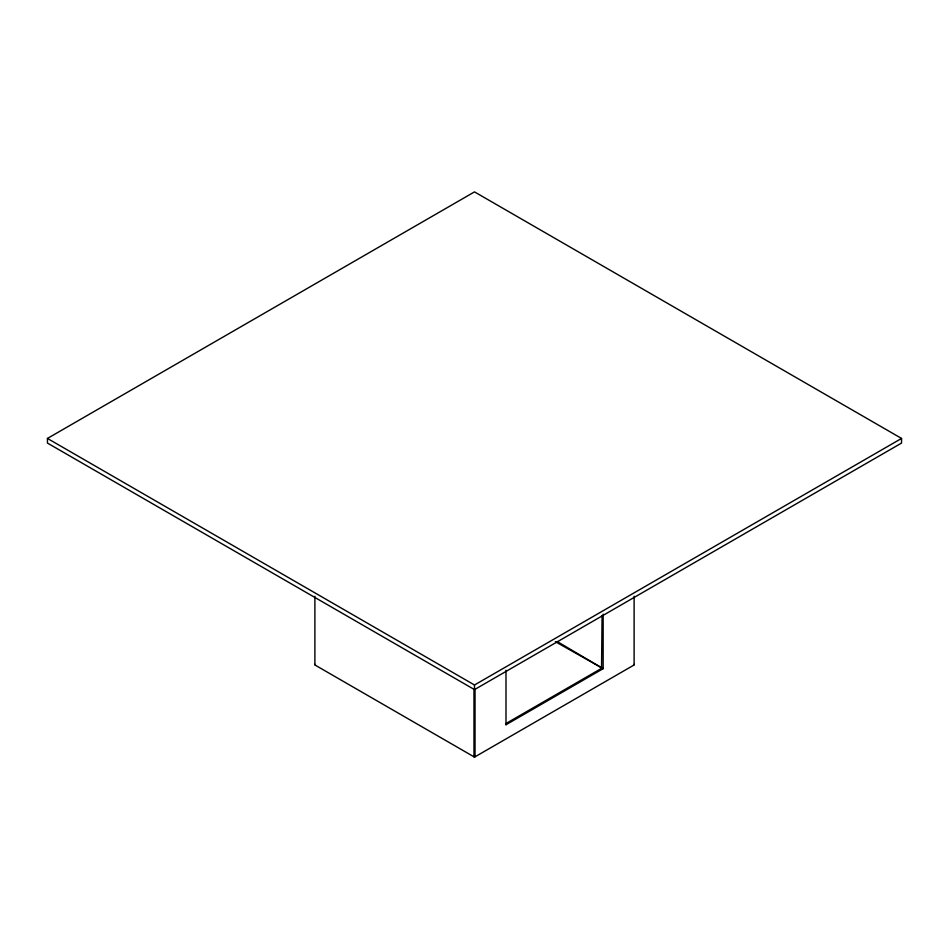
<?xml version="1.0" encoding="UTF-8"?>
<svg xmlns="http://www.w3.org/2000/svg" width="949" height="949" viewBox="0 0 949 949"><rect width="100%" height="100%" fill="white"/><g stroke="black" fill="none" stroke-linecap="round" stroke-linejoin="round"><path stroke-width="1.42" d="M603.149 614.133L603.149 668.665L505.995 724.751L506.529 723.209L601.547 668.357L602.081 615.711M633.576 665.273L634.11 664.347M47.45 438.438L474.5 191.888L901.55 438.438L901.55 443.064L474.5 689.615L47.45 443.064L47.45 438.438L474.5 685L901.55 438.438M557.182 641.512L603.149 668.665L555.367 641.69M314.89 664.347L315.424 665.273M634.11 596.28L634.11 664.964L474.5 757.112L314.89 664.964L314.89 596.28M505.995 670.231L505.995 724.751M475.034 688.737L475.034 756.804L473.966 756.804L473.966 688.737M474.5 685L474.5 689.615"/></g></svg>
